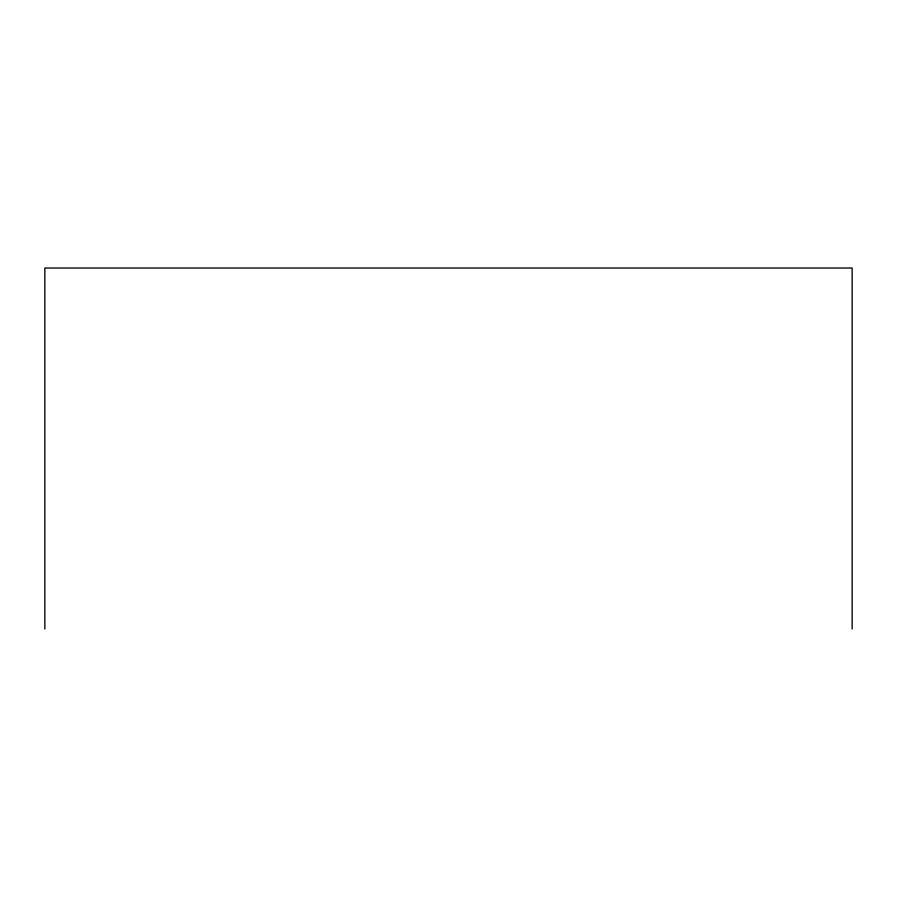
<?xml version="1.0" encoding="UTF-8"?>
<svg xmlns="http://www.w3.org/2000/svg" width="897" height="897" viewBox="0 0 897 897"><rect width="100%" height="100%" fill="white"/><g stroke="black" fill="none" stroke-linecap="round" stroke-linejoin="round"><path stroke-width="1.35" d="M852.15 628.976L852.15 268.024L44.85 268.024L44.85 628.976"/></g></svg>
